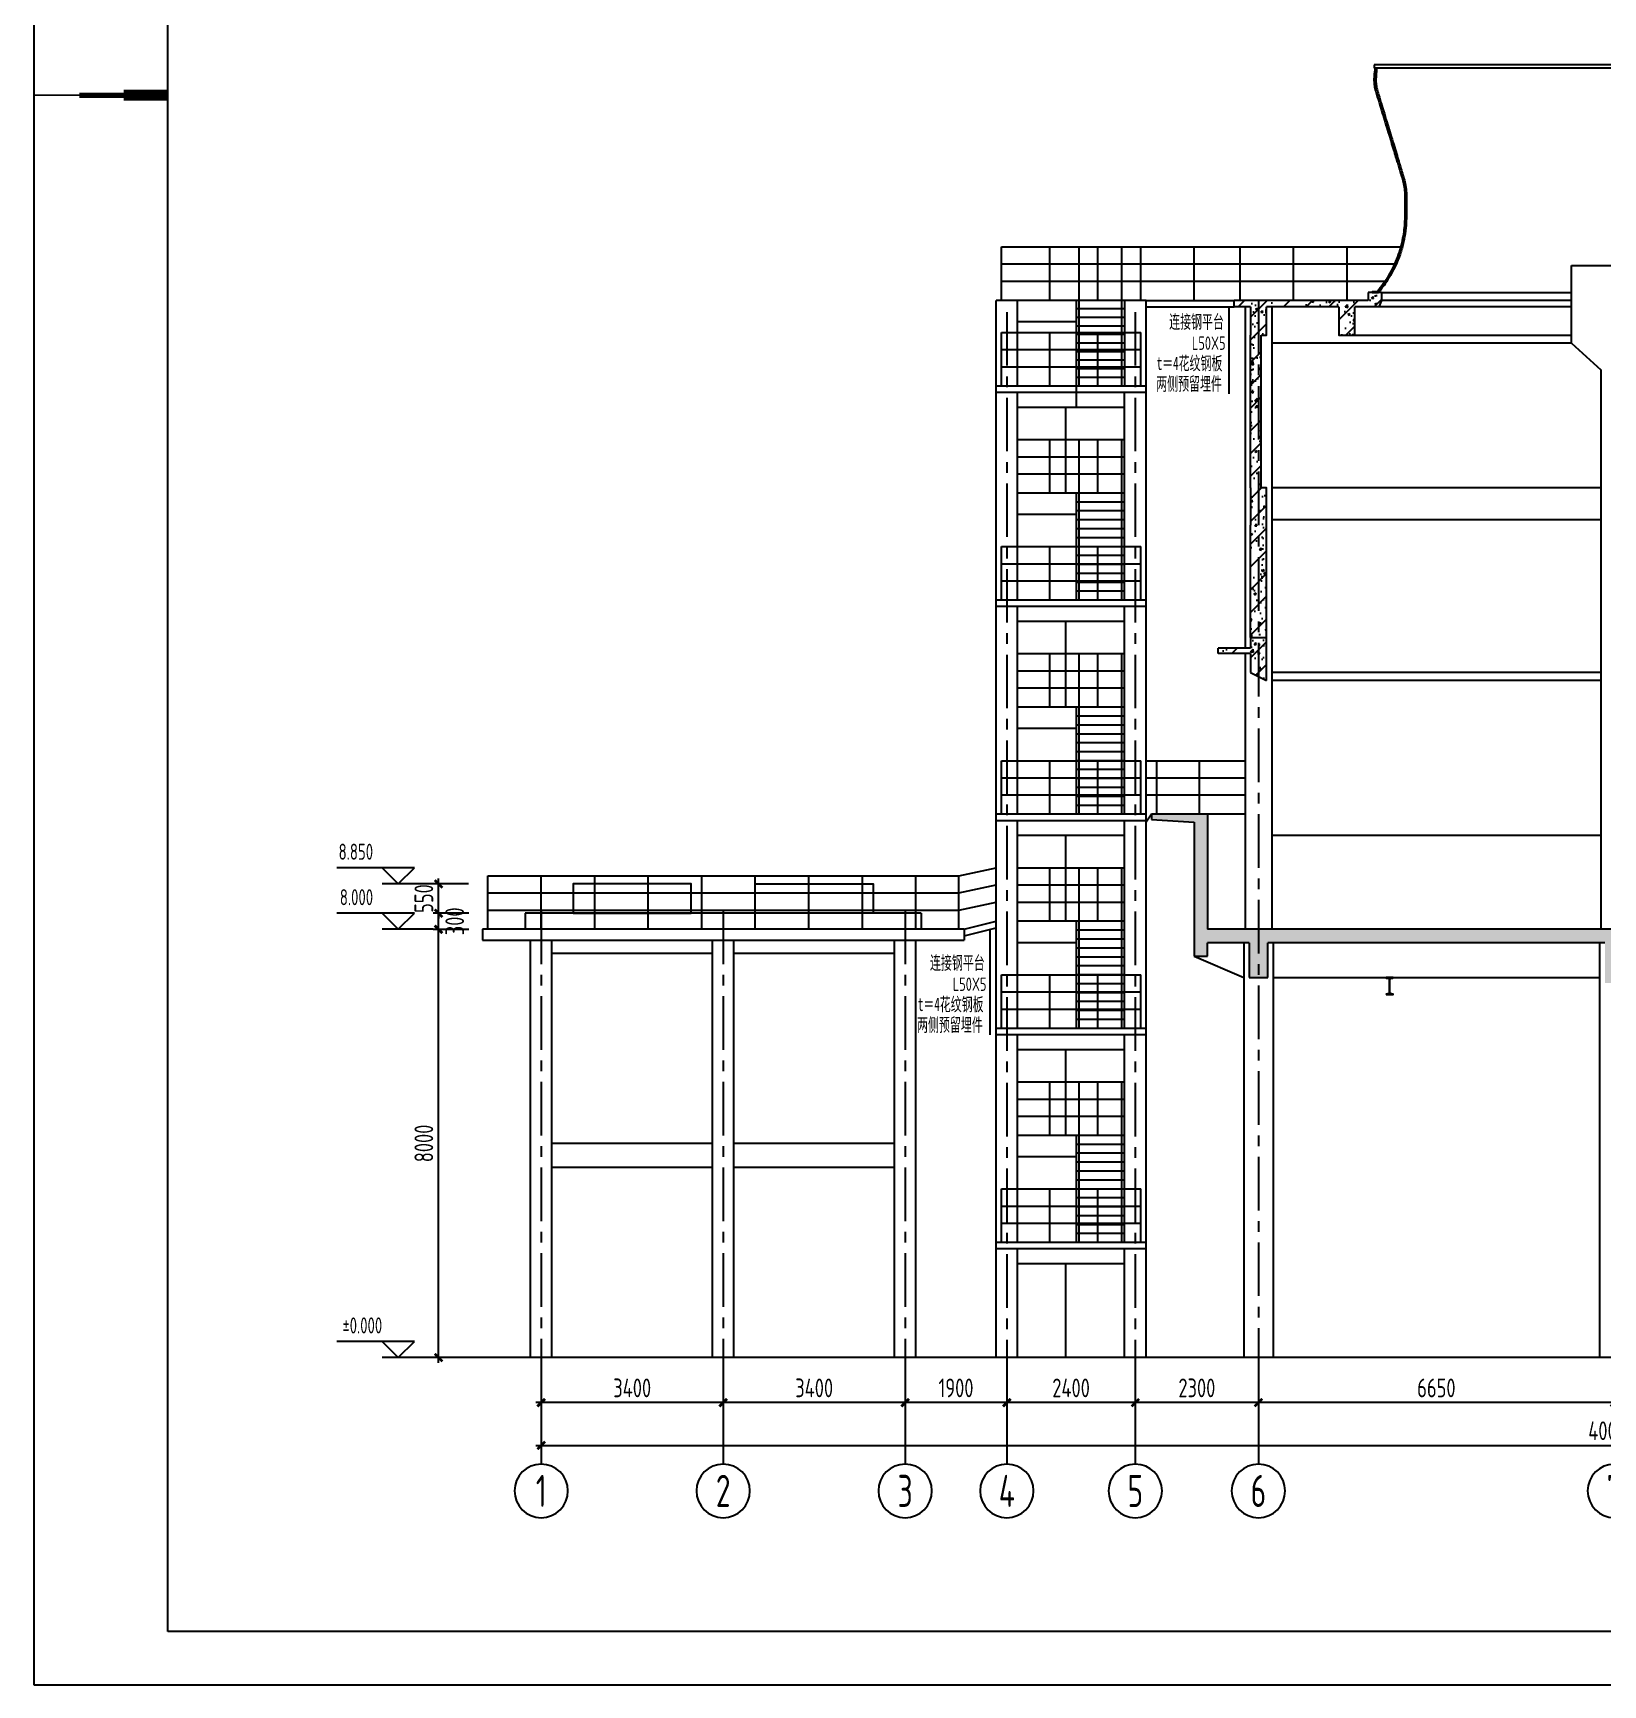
# Model space of a CAD drawing. Extents: x 665703 to 1047784, y -160603 to 92239.
# Drawn here: x 665705 to 695037, y -23307 to 7554 of the extents above; entities that cross this region are included whole.
import ezdxf
from ezdxf.enums import TextEntityAlignment as Align

# ---------------------------------------------------------------- set-up
doc = ezdxf.new("R2010")
doc.units = 0
doc.header["$LTSCALE"] = 800
doc.linetypes.add('CENTER', pattern=[2, 1.25, -0.25, 0.25, -0.25])
doc.layers.get('0').update_dxf_attribs({"linetype": 'CONTINUOUS'})
doc.layers.get('Defpoints').update_dxf_attribs({"linetype": 'CONTINUOUS'})
for name, color, linetype in [('AXIS', 4, 'CENTER'), ('DIM', 2, 'CONTINUOUS'), ('HATCH', 254, 'CONTINUOUS'), ('NUM', 7, 'CONTINUOUS'), ('STEEL', 7, 'CONTINUOUS'), ('TEXT', 7, 'CONTINUOUS'), ('THIN', 7, 'CONTINUOUS'), ('TK', 7, 'CONTINUOUS'), ('中粗', 3, 'CONTINUOUS'), ('粗线', 1, 'CONTINUOUS')]:
    doc.layers.add(name, color=color, linetype=linetype)
doc.styles.add('title1', font='SIMHEI.TTF', dxfattribs={"width": 0.8})
doc.styles.add('TSSD_Axis', font='tssdeng.shx', dxfattribs={"width": 0.7, "bigfont": 'tssdchn.shx'})
doc.styles.add('TSSD_Dimension', font='Tssdeng.shx', dxfattribs={"width": 0.75, "bigfont": 'hztxt.shx'})
doc.styles.add('TSSD_Label', font='Tssdeng.shx', dxfattribs={"width": 0.7, "bigfont": 'hztxt.shx'})
doc.dimstyles.new('TSSD_100_100', dxfattribs={"dimtxt": 350, "dimasz": 100, "dimexe": 100, "dimexo": 250, "dimgap": 100, "dimtad": 1, "dimdec": 0, "dimzin": 0, "dimdsep": 46, "dimtxsty": 'TSSD_Dimension', "dimblk": 'ARCHTICK', "dimcen": 0, "dimdle": 100, "dimclrt": 7, "dimadec": 0, "dimazin": 0, "dimtfac": 1, "dimtdec": 0, "dimtix": 1, "dimtmove": 2, "dimatfit": 3, "dimldrblk": 'ARCHTICK', "dimfxl": 0, "dimtolj": 1, "dimtzin": 0, "dimarcsym": 0})

# ---------------------------------------------------------------- blocks, each defined once
blk = doc.blocks.new('ts_axno')
at = {"color": 0, "linetype": 'ByBlock', "lineweight": -2}
blk.add_circle((0, 0), 0.5, dxfattribs=at)
at = {"color": 0, "linetype": 'ByBlock', "lineweight": -2, "style": 'TSSD_Axis', "width": 0.7}
blk.add_attdef('A', text='', height=0.6, dxfattribs=at).set_placement((0, 0), align=Align.MIDDLE_CENTER)
blk = doc.blocks.new('_ArchTick')
at = {"color": 0, "const_width": 0.5}
blk.add_lwpolyline([(-0.71, -0.71), (0.71, 0.71)], dxfattribs=at)
blk = doc.blocks.new('*D24')
at = {"layer": 'Defpoints', "color": 0, "transparency": 16777216}
for p in [(688600, -17191), (695250, -17191), (688600, -18033)]:
    blk.add_point(p, dxfattribs=at)
at = {"layer": 'DIM', "color": 0, "lineweight": -2, "transparency": 16777216}
for p, q in [((688600, -17441), (688600, -18133)), ((695250, -17441), (695250, -18133)), ((695350, -18033), (688500, -18033))]:
    blk.add_line(p, q, dxfattribs=at)
at = {"layer": 'DIM', "color": 0, "lineweight": -2, "transparency": 16777216, "xscale": 100, "yscale": 100, "zscale": 100, "rotation": 180}
blk.add_blockref('_ArchTick', (688600, -18033), dxfattribs=at)
at = {"layer": 'DIM', "color": 0, "lineweight": -2, "transparency": 16777216, "xscale": 100, "yscale": 100, "zscale": 100}
blk.add_blockref('_ArchTick', (695250, -18033), dxfattribs=at)
at = {"layer": 'DIM', "color": 7, "transparency": 16777216, "insert": (691925, -17758), "char_height": 350, "attachment_point": 5, "style": 'TSSD_Dimension'}
blk.add_mtext('\\A1;6650', dxfattribs=at)
blk = doc.blocks.new('*D25')
at = {"layer": 'Defpoints', "color": 0, "transparency": 16777216}
for p in [(686300, -17191), (688600, -17191), (686300, -18033)]:
    blk.add_point(p, dxfattribs=at)
at = {"layer": 'DIM', "color": 0, "lineweight": -2, "transparency": 16777216}
for p, q in [((686300, -17441), (686300, -18133)), ((688600, -17441), (688600, -18133)), ((688700, -18033), (686200, -18033))]:
    blk.add_line(p, q, dxfattribs=at)
at = {"layer": 'DIM', "color": 0, "lineweight": -2, "transparency": 16777216, "xscale": 100, "yscale": 100, "zscale": 100, "rotation": 180}
blk.add_blockref('_ArchTick', (686300, -18033), dxfattribs=at)
at = {"layer": 'DIM', "color": 0, "lineweight": -2, "transparency": 16777216, "xscale": 100, "yscale": 100, "zscale": 100}
blk.add_blockref('_ArchTick', (688600, -18033), dxfattribs=at)
at = {"layer": 'DIM', "color": 7, "transparency": 16777216, "insert": (687450, -17758), "char_height": 350, "attachment_point": 5, "style": 'TSSD_Dimension'}
blk.add_mtext('\\A1;2300', dxfattribs=at)
blk = doc.blocks.new('*D26')
at = {"layer": 'Defpoints', "color": 0, "transparency": 16777216}
for p in [(683900, -17191), (686300, -17191), (683900, -18033)]:
    blk.add_point(p, dxfattribs=at)
at = {"layer": 'DIM', "color": 0, "lineweight": -2, "transparency": 16777216}
for p, q in [((683900, -17441), (683900, -18133)), ((686300, -17441), (686300, -18133)), ((686400, -18033), (683800, -18033))]:
    blk.add_line(p, q, dxfattribs=at)
at = {"layer": 'DIM', "color": 0, "lineweight": -2, "transparency": 16777216, "xscale": 100, "yscale": 100, "zscale": 100, "rotation": 180}
blk.add_blockref('_ArchTick', (683900, -18033), dxfattribs=at)
at = {"layer": 'DIM', "color": 0, "lineweight": -2, "transparency": 16777216, "xscale": 100, "yscale": 100, "zscale": 100}
blk.add_blockref('_ArchTick', (686300, -18033), dxfattribs=at)
at = {"layer": 'DIM', "color": 7, "transparency": 16777216, "insert": (685100, -17758), "char_height": 350, "attachment_point": 5, "style": 'TSSD_Dimension'}
blk.add_mtext('\\A1;2400', dxfattribs=at)
blk = doc.blocks.new('*D27')
at = {"layer": 'Defpoints', "color": 0, "transparency": 16777216}
for p in [(682000, -17191), (683900, -17191), (682000, -18033)]:
    blk.add_point(p, dxfattribs=at)
at = {"layer": 'DIM', "color": 0, "lineweight": -2, "transparency": 16777216}
for p, q in [((682000, -17441), (682000, -18133)), ((683900, -17441), (683900, -18133)), ((684000, -18033), (681900, -18033))]:
    blk.add_line(p, q, dxfattribs=at)
at = {"layer": 'DIM', "color": 0, "lineweight": -2, "transparency": 16777216, "xscale": 100, "yscale": 100, "zscale": 100, "rotation": 180}
blk.add_blockref('_ArchTick', (682000, -18033), dxfattribs=at)
at = {"layer": 'DIM', "color": 0, "lineweight": -2, "transparency": 16777216, "xscale": 100, "yscale": 100, "zscale": 100}
blk.add_blockref('_ArchTick', (683900, -18033), dxfattribs=at)
at = {"layer": 'DIM', "color": 7, "transparency": 16777216, "insert": (682950, -17758), "char_height": 350, "attachment_point": 5, "style": 'TSSD_Dimension'}
blk.add_mtext('\\A1;1900', dxfattribs=at)
blk = doc.blocks.new('*D28')
at = {"layer": 'Defpoints', "color": 0, "transparency": 16777216}
for p in [(678600, -17191), (682000, -17191), (678600, -18033)]:
    blk.add_point(p, dxfattribs=at)
at = {"layer": 'DIM', "color": 0, "lineweight": -2, "transparency": 16777216}
for p, q in [((678600, -17441), (678600, -18133)), ((682000, -17441), (682000, -18133)), ((682100, -18033), (678500, -18033))]:
    blk.add_line(p, q, dxfattribs=at)
at = {"layer": 'DIM', "color": 0, "lineweight": -2, "transparency": 16777216, "xscale": 100, "yscale": 100, "zscale": 100, "rotation": 180}
blk.add_blockref('_ArchTick', (678600, -18033), dxfattribs=at)
at = {"layer": 'DIM', "color": 0, "lineweight": -2, "transparency": 16777216, "xscale": 100, "yscale": 100, "zscale": 100}
blk.add_blockref('_ArchTick', (682000, -18033), dxfattribs=at)
at = {"layer": 'DIM', "color": 7, "transparency": 16777216, "insert": (680300, -17758), "char_height": 350, "attachment_point": 5, "style": 'TSSD_Dimension'}
blk.add_mtext('\\A1;3400', dxfattribs=at)
blk = doc.blocks.new('*D29')
at = {"layer": 'Defpoints', "color": 0, "transparency": 16777216}
for p in [(675200, -17191), (678600, -17191), (675200, -18033)]:
    blk.add_point(p, dxfattribs=at)
at = {"layer": 'DIM', "color": 0, "lineweight": -2, "transparency": 16777216}
for p, q in [((675200, -17441), (675200, -18133)), ((678600, -17441), (678600, -18133)), ((678700, -18033), (675100, -18033))]:
    blk.add_line(p, q, dxfattribs=at)
at = {"layer": 'DIM', "color": 0, "lineweight": -2, "transparency": 16777216, "xscale": 100, "yscale": 100, "zscale": 100, "rotation": 180}
blk.add_blockref('_ArchTick', (675200, -18033), dxfattribs=at)
at = {"layer": 'DIM', "color": 0, "lineweight": -2, "transparency": 16777216, "xscale": 100, "yscale": 100, "zscale": 100}
blk.add_blockref('_ArchTick', (678600, -18033), dxfattribs=at)
at = {"layer": 'DIM', "color": 7, "transparency": 16777216, "insert": (676900, -17758), "char_height": 350, "attachment_point": 5, "style": 'TSSD_Dimension'}
blk.add_mtext('\\A1;3400', dxfattribs=at)
blk = doc.blocks.new('*D30')
at = {"layer": 'Defpoints', "color": 0, "transparency": 16777216}
for p in [(675200, -17191), (715200, -17191), (715200, -18833)]:
    blk.add_point(p, dxfattribs=at)
at = {"layer": 'DIM', "color": 0, "lineweight": -2, "transparency": 16777216}
for p, q in [((675200, -17441), (675200, -18933)), ((715200, -17441), (715200, -18933)), ((675100, -18833), (715300, -18833))]:
    blk.add_line(p, q, dxfattribs=at)
at = {"layer": 'DIM', "color": 0, "lineweight": -2, "transparency": 16777216, "xscale": 100, "yscale": 100, "zscale": 100, "rotation": 180}
blk.add_blockref('_ArchTick', (675200, -18833), dxfattribs=at)
at = {"layer": 'DIM', "color": 0, "lineweight": -2, "transparency": 16777216, "xscale": 100, "yscale": 100, "zscale": 100}
blk.add_blockref('_ArchTick', (715200, -18833), dxfattribs=at)
at = {"layer": 'DIM', "color": 7, "transparency": 16777216, "insert": (695200, -18558), "char_height": 350, "attachment_point": 5, "style": 'TSSD_Dimension'}
blk.add_mtext('\\A1;40000', dxfattribs=at)
blk = doc.blocks.new('*D73')
at = {"layer": 'Defpoints', "color": 0, "transparency": 16777216}
for p in [(673282, -9191), (674100, -9191), (674100, -17191)]:
    blk.add_point(p, dxfattribs=at)
at = {"layer": 'DIM', "color": 0, "lineweight": -2, "transparency": 16777216}
for p, q in [((673850, -9191), (673182, -9191)), ((673282, -17291), (673282, -9091)), ((673850, -17191), (673182, -17191))]:
    blk.add_line(p, q, dxfattribs=at)
at = {"layer": 'DIM', "color": 0, "lineweight": -2, "transparency": 16777216, "xscale": 100, "yscale": 100, "zscale": 100}
for p, rotation in [((673282, -9191), 90), ((673282, -17191), 270)]:
    blk.add_blockref('_ArchTick', p, dxfattribs=dict(at, rotation=rotation))
at = {"layer": 'DIM', "color": 7, "transparency": 16777216, "insert": (673007, -13191), "char_height": 350, "attachment_point": 5, "rotation": 90, "style": 'TSSD_Dimension'}
blk.add_mtext('\\A1;8000', dxfattribs=at)
blk = doc.blocks.new('*D74')
at = {"layer": 'Defpoints', "color": 0, "transparency": 16777216}
for p in [(673282, -8891), (674100, -8891), (674100, -9191)]:
    blk.add_point(p, dxfattribs=at)
at = {"layer": 'DIM', "color": 0, "lineweight": -2, "transparency": 16777216}
for p, q in [((673850, -8891), (673182, -8891)), ((673282, -9291), (673282, -8791)), ((673850, -9191), (673182, -9191))]:
    blk.add_line(p, q, dxfattribs=at)
at = {"layer": 'DIM', "color": 0, "lineweight": -2, "transparency": 16777216, "xscale": 100, "yscale": 100, "zscale": 100}
for p, rotation in [((673282, -8891), 90), ((673282, -9191), 270)]:
    blk.add_blockref('_ArchTick', p, dxfattribs=dict(at, rotation=rotation))
at = {"layer": 'DIM', "color": 7, "transparency": 16777216, "insert": (673583, -9041), "char_height": 350, "attachment_point": 5, "rotation": 90, "style": 'TSSD_Dimension'}
blk.add_mtext('\\A1;300', dxfattribs=at)
blk = doc.blocks.new('*D75')
at = {"layer": 'Defpoints', "color": 0, "transparency": 16777216}
for p in [(673282, -8341), (674094, -8341), (674100, -8891)]:
    blk.add_point(p, dxfattribs=at)
at = {"layer": 'DIM', "color": 0, "lineweight": -2, "transparency": 16777216}
for p, q in [((673282, -8341), (673282, -8241)), ((673844, -8341), (673182, -8341)), ((673282, -8891), (673282, -8341)), ((673850, -8891), (673182, -8891)), ((673282, -8891), (673282, -8991))]:
    blk.add_line(p, q, dxfattribs=at)
at = {"layer": 'DIM', "color": 0, "lineweight": -2, "transparency": 16777216, "xscale": 100, "yscale": 100, "zscale": 100}
for p, rotation in [((673282, -8341), 270), ((673282, -8891), 90)]:
    blk.add_blockref('_ArchTick', p, dxfattribs=dict(at, rotation=rotation))
at = {"layer": 'DIM', "color": 7, "transparency": 16777216, "insert": (673007, -8616), "char_height": 350, "attachment_point": 5, "rotation": 90, "style": 'TSSD_Dimension'}
blk.add_mtext('\\A1;550', dxfattribs=at)

msp = doc.modelspace()

# ---------------------------------------------------------------- hatches: boundary and pattern name
at = {"layer": 'HATCH'}
h = msp.add_hatch(dxfattribs=at)
h.set_pattern_fill('ARMORED', color=256, scale=60, style=0)
h.set_pattern_definition([(50, (680743.73, -35158.9), (430.356, -37.6513), [45, -495]), (355, (680743.73, -35158.9), (-83.251, 451.3153), [36, -396]), (100.4514, (680779.6, -35162.05), (347.1056, 413.6637), [38.244, -420.6853]), (46.1842, (680743.73, -35038.9), (640.3446, -99.3114), [67.5, -742.5]), (96.6356, (680797.1, -35047.2), (560.798, 584.471), [57.366, -631.028]), (351.1842, (680743.7, -35038.9), (560.797, 584.471), [54, -594]), (21, (680803.73, -35068.9), (358.1442, -241.5713), [45, -495]), (326, (680803.73, -35068.9), (145.989, 435.09), [36, -396]), (71.4514, (680833.57, -35089.04), (504.1336, 193.5183), [38.244, -420.6853]), (37.5, (680743.73, -35158.91), (7.2959, 199.7363), [0, -391.2, 0, -402, 0, -397.5]), (7.5, (680743.73, -35158.9), (157.8417, 236.647), [0, -229.2, 0, -382.2, 0, -151.5]), (327.5, (680609.93, -35158.91), (320.29346, -13.5329), [0, -150, 0, -468, 0, -621]), (317.5, (680549.93, -35158.9), (349.9117, 60.063), [0, -195, 0, -310.8, 0, -441]), (45, (680743.73, -35158.9), (-212.132, 212.132), [])])
h.paths.add_polyline_path([(688749.9, -1640.7), (688749.9, -940.7), (688649.9, -940.7), (688649.9, 1909.3), (688749.9, 1909.3), (688749.9, 2439.3), (690099.9, 2439.3), (690099.9, 1909.3), (690399.9, 1909.3), (690399.9, 2439.3), (690849.9, 2439.3), (690899.9, 2559.3), (690899.9, 2709.3), (690649.9, 2709.3), (690649.9, 2559.3), (688149.9, 2559.3), (688149.9, 2439.3), (688449.9, 2439.3), (688449.9, 1909.3), (688449.9, -940.7), (688449.9, -1640.7), (688449.9, -3740.7), (688449.9, -3940.7), (687849.9, -3940.7), (687849.9, -4040.7), (688449.9, -4040.7), (688449.9, -4390.7), (688749.9, -4540.7), (688749.9, -3740.7)])
h = msp.add_hatch(dxfattribs=at)
h.set_pattern_fill('ARMORED', color=256, scale=100, style=0)
h.set_pattern_definition([(50, (680743.73, -35158.9), (717.26, -62.752), [75, -825]), (355, (680743.7, -35158.9), (-138.751, 752.192), [60, -660]), (100.4514, (680803.5, -35164.14), (578.509, 689.44), [63.74, -701.142]), (46.1842, (680743.7, -34958.9), (1067.241, -165.519), [112.5, -1237.5]), (96.6356, (680832.7, -34972.7), (934.663, 974.118), [95.61, -1051.713]), (351.1842, (680743.7, -34958.9), (934.662, 974.119), [90, -990]), (21, (680843.73, -35008.9), (596.907, -402.619), [75, -825]), (326, (680843.7, -35008.9), (243.315, 725.15), [60, -660]), (71.4514, (680893.5, -35042.46), (840.223, 322.53), [63.74, -701.142]), (37.5, (680743.73, -35158.9), (12.1599, 332.8939), [0, -652, 0, -670, 0, -662.5]), (7.5, (680743.73, -35158.9), (263.0695, 394.4117), [0, -382, 0, -637, 0, -252.5]), (327.5, (680520.73, -35158.9), (533.8224, -22.5549), [0, -250, 0, -780, 0, -1035]), (317.5, (680420.73, -35158.9), (583.186, 100.105), [0, -325, 0, -518, 0, -735]), (45, (680743.73, -35158.9), (-353.5534, 353.5534), [])])
h.paths.add_polyline_path([(702074.9, -9440.7), (708374.9, -9440.7), (708374.9, -10190.7), (708724.9, -10190.7), (708724.9, -9440.7), (715024.9, -9440.7), (715024.9, -10090.7), (715374.9, -10090.7), (715374.9, -9440.7), (716149.9, -9440.7), (716149.9, -9690.7), (716399.9, -9690.7), (716399.9, -7190.7), (717199.9, -7140.7), (717199.9, -7040.7), (716149.9, -7040.7), (716149.9, -9190.7), (687649.9, -9190.7), (687649.9, -7040.7), (686599.9, -7040.7), (686599.9, -7140.7), (687399.9, -7190.7), (687399.9, -9690.7), (687649.9, -9690.7), (687649.9, -9440.7), (688424.9, -9440.7), (688424.9, -10090.7), (688774.9, -10090.7), (688774.9, -9440.7), (695074.9, -9440.7), (695074.9, -10190.7), (695424.9, -10190.7), (695424.9, -9440.7), (701724.9, -9440.7), (701724.9, -10190.7), (702074.9, -10190.7)])

# ---------------------------------------------------------------- linework, layer by layer
at = {"color": 7, "linetype": 'Continuous'}
for p, q in [((690762.9, 6959.3), (690762.9, 6900.3)), ((699736.9, 6959.3), (690762.9, 6959.3)), ((699736.9, 6900.3), (690762.9, 6900.3))]:
    msp.add_line(p, q, dxfattribs=at)
at = {"color": 7, "linetype": 'Continuous', "flags": 128}
for points in [[(690775.7, 6900.3), (690771.9, 6863.4), (690768.2, 6827.4), (690765, 6792.2), (690762.3, 6757.8), (690760.4, 6724.1), (690759.4, 6691.1), (690759.3, 6665.5), (690759.9, 6640.3), (690761.4, 6615.3), (690763.6, 6590.6), (690766.8, 6566), (690770.9, 6541.6), (690776.3, 6515.9), (690782.9, 6490.1), (690790.6, 6464.3), (690798.4, 6438.6), (690806.2, 6413.2), (690821.2, 6364), (690835.9, 6315.8), (690853.1, 6259.6), (690869.9, 6204.6), (690886.3, 6150.9), (690900.6, 6104), (690914.6, 6058), (690928.4, 6013), (690941.8, 5969), (690955, 5925.8), (690967.9, 5883.5), (690983, 5834), (690997.8, 5785.8), (691012.1, 5738.8), (691026.1, 5693.1), (691039.7, 5648.6), (691052.6, 5606), (691065.3, 5564.7), (691077.6, 5524.5), (691089.5, 5485.4), (691101.3, 5446.8), (691112.7, 5409.4), (691123.8, 5373.2), (691134.5, 5338.1), (691144.8, 5304.2), (691154.6, 5272), (691164.1, 5241), (691173.3, 5211.1), (691182.1, 5182.3), (691188.9, 5160), (691195.4, 5138.5), (691201.8, 5117.7), (691207.9, 5097.6), (691214.1, 5077.5), (691222.4, 5050), (691231.2, 5021.3), (691240.4, 4991.2), (691248.9, 4963.5), (691257.6, 4934.8), (691266.7, 4905), (691276.1, 4874.2), (691283.8, 4849.2), (691291.6, 4823.6), (691299.1, 4797.2), (691306.1, 4770), (691312.5, 4741.3), (691318.3, 4711.9), (691323.2, 4681.5), (691327.3, 4650.4), (691330.5, 4618.4), (691332.7, 4585.7), (691333.8, 4552.2), (691334, 4512.3), (691334, 4471.5), (691334, 4429.7), (691334, 4387), (691334, 4343.3), (691334, 4298.7), (691334, 4263.1), (691334, 4226.8), (691334, 4190), (691334, 4152.5), (691333.9, 4114.6), (691333.2, 4076), (691331.8, 4038), (691329.8, 3999.5), (691327, 3960.5), (691323.5, 3921), (691319.2, 3881), (691314.3, 3841.3), (691308.5, 3801.2), (691301.9, 3760.6), (691294.4, 3719.7), (691285.9, 3677.6), (691276.4, 3635.1), (691266, 3592.3), (691254.5, 3549.2), (691242, 3505.8), (691228.5, 3462.1), (691213.9, 3418.2), (691198.2, 3374.3), (691181.4, 3330.1), (691163.5, 3285.8), (691144.3, 3241.5), (691124, 3197.1), (691102.8, 3153.4), (691080.5, 3109.7), (691056.9, 3066.2), (691032.1, 3022.7), (691008.8, 2983.9), (690984.6, 2945.3), (690959.3, 2906.9), (690933, 2868.7), (690905.7, 2830.7), (690877.2, 2792.9), (690847.8, 2755.5), (690817.2, 2718.3)], [(690776, 6900.3), (690772.1, 6863.4), (690768.5, 6827.4), (690765.2, 6792.2), (690762.6, 6757.8), (690760.6, 6724.1), (690759.6, 6691.1), (690759.6, 6665.5), (690760.2, 6640.3), (690761.6, 6615.3), (690763.9, 6590.6), (690767, 6566), (690771.1, 6541.6), (690776.6, 6515.9), (690783.1, 6490.1), (690790.8, 6464.3), (690798.7, 6438.6), (690806.4, 6413.2), (690821.4, 6364), (690836.2, 6315.8), (690853.3, 6259.6), (690870.1, 6204.6), (690886.5, 6150.9), (690900.8, 6104), (690914.9, 6058), (690928.6, 6013), (690942.1, 5969), (690955.3, 5925.8), (690968.2, 5883.5), (690983.3, 5834), (690998, 5785.8), (691012.3, 5738.8), (691026.3, 5693.1), (691039.9, 5648.6), (691052.9, 5606), (691065.5, 5564.7), (691077.8, 5524.5), (691089.7, 5485.4), (691101.5, 5446.8), (691112.9, 5409.4), (691124, 5373.2), (691134.7, 5338.1), (691145.1, 5304.2), (691154.9, 5272), (691164.4, 5241), (691173.5, 5211.1), (691182.3, 5182.3), (691189.1, 5160), (691195.7, 5138.5), (691202, 5117.7), (691208.2, 5097.6), (691214.3, 5077.5), (691222.7, 5050), (691231.4, 5021.3), (691240.6, 4991.2), (691249.1, 4963.5), (691257.9, 4934.8), (691266.9, 4905), (691276.4, 4874.2), (691284, 4849.2), (691291.8, 4823.6), (691299.3, 4797.2), (691306.3, 4770), (691312.8, 4741.3), (691318.5, 4711.9), (691323.5, 4681.5), (691327.6, 4650.4), (691330.7, 4618.4), (691332.9, 4585.7), (691334.1, 4552.2), (691334.2, 4512.3), (691334.2, 4471.5), (691334.2, 4429.7), (691334.2, 4387), (691334.2, 4343.3), (691334.2, 4298.7), (691334.2, 4263.1), (691334.2, 4226.8), (691334.2, 4190), (691334.2, 4152.5), (691334.1, 4114.6), (691333.4, 4076), (691332, 4038), (691330, 3999.5), (691327.2, 3960.5), (691323.7, 3921), (691319.5, 3881), (691314.5, 3841.3), (691308.7, 3801.2), (691302.1, 3760.6), (691294.6, 3719.7), (691286.1, 3677.6), (691276.6, 3635.1), (691266.2, 3592.3), (691254.7, 3549.2), (691242.3, 3505.8), (691228.8, 3462.1), (691214.2, 3418.2), (691198.5, 3374.3), (691181.7, 3330.1), (691163.7, 3285.8), (691144.6, 3241.5), (691124.2, 3197.1), (691103.1, 3153.4), (691080.7, 3109.7), (691057.1, 3066.2), (691032.3, 3022.7), (691009.1, 2983.9), (690984.8, 2945.3), (690959.6, 2906.9), (690933.3, 2868.7), (690905.9, 2830.7), (690877.5, 2792.9), (690848, 2755.5), (690817.5, 2718.3)], [(690812.4, 6900.3), (690808.7, 6864.8), (690805.3, 6830.1), (690802.1, 6796.2), (690799.5, 6763), (690797.5, 6730.4), (690796.4, 6698.4), (690796.1, 6666.9), (690796.7, 6641.9), (690798.1, 6617.3), (690800.2, 6592.8), (690803.2, 6568.5), (690807.1, 6544.2), (690812.1, 6520), (690817.6, 6497.1), (690824.2, 6474.1), (690831.1, 6451.1), (690838, 6428.3), (690844.8, 6405.7), (690859.9, 6355.9), (690874.7, 6307), (690889.2, 6258.9), (690903.5, 6211.6), (690920.2, 6156.4), (690936.6, 6102.3), (690952.6, 6049.4), (690968.3, 5997.5), (690983.6, 5946.8), (690998.7, 5897), (691013.4, 5848.4), (691027.8, 5800.7), (691041.9, 5754), (691055.7, 5708.4), (691069.2, 5663.7), (691082.5, 5620), (691097.7, 5569.7), (691112.5, 5520.8), (691126.9, 5473.2), (691140.9, 5426.8), (691153.5, 5385.1), (691165.8, 5344.4), (691177.8, 5304.9), (691189.4, 5266.4), (691200.7, 5229), (691211.7, 5192.7), (691222.4, 5157.5), (691232.7, 5123.3), (691243.2, 5088.7), (691253.3, 5055.2), (691263, 5023), (691272.5, 4991.6), (691282, 4960.4), (691291.4, 4929.4), (691300.7, 4898.6), (691310, 4867.9), (691319.2, 4837.5), (691328.1, 4807.1), (691336.1, 4776.8), (691343.1, 4746.4), (691350, 4710.6), (691355.7, 4674.9), (691360, 4639.4), (691363, 4604), (691364.7, 4571.5), (691365.4, 4539.2), (691365.4, 4507.2), (691365.4, 4475.4), (691365.4, 4444), (691365.4, 4412.8), (691365.4, 4381.9), (691365.4, 4325.9), (691365.4, 4270.2), (691365.4, 4214.5), (691365.4, 4171.9), (691365.4, 4129.3), (691364.8, 4086.7), (691363.5, 4044.2), (691361.3, 4001.6), (691358.4, 3959.1), (691354.6, 3916.7), (691352.8, 3899.1), (691350.8, 3881.5), (691348.7, 3863.7), (691346.3, 3845.1), (691343.7, 3825.6), (691340.7, 3805), (691337.6, 3784.8), (691334.1, 3763.7), (691330.3, 3741.8), (691326, 3719), (691321.4, 3695.4), (691316.3, 3671), (691310.8, 3645.8), (691304.7, 3619.7), (691298.1, 3592.9), (691291, 3565.3), (691283.4, 3537.5), (691275.2, 3508.9), (691266.4, 3479.7), (691256.9, 3449.7), (691245.9, 3416.6), (691234, 3382.7), (691221.2, 3348.1), (691207.4, 3312.8), (691192.7, 3276.8), (691176.9, 3240.2), (691161.1, 3205.1), (691144.3, 3169.4), (691126.4, 3133.3), (691107.4, 3096.8), (691087.4, 3059.8), (691066.2, 3022.5), (691043.8, 2984.8), (691020.2, 2946.8), (690995.4, 2908.6), (690969.3, 2870.2), (690947.8, 2839.9), (690925.5, 2809.5), (690902.4, 2779.1), (690878.4, 2748.7), (690846.1, 2709.3)]]:
    msp.add_lwpolyline(points, dxfattribs=at)
at = {"linetype": 'Continuous'}
msp.add_lwpolyline([(690817.5, 2718.3), (690724.9, 2718.3), (690724.9, 2709.3), (690846.1, 2709.3)], dxfattribs=at)
at = {"layer": 'AXIS'}
for p, q in [((688599.9, 2559.3), (688599.9, -17190.7)), ((683899.9, 2339.8), (683899.9, -17190.7)), ((686299.9, 2339.8), (686299.9, -17190.7)), ((675199.9, -8841.3), (675199.9, -17190.7)), ((678599.9, -8841.3), (678599.9, -17190.7)), ((681999.9, -8841.3), (681999.9, -17190.7))]:
    msp.add_line(p, q, dxfattribs=at)
at = {"layer": 'HATCH'}
msp.add_lwpolyline([(688449.9, -940.7), (688449.9, -1640.7)], dxfattribs=at)
at = {"layer": 'NUM'}
for p, q in [((675199.9, -17190.7), (675199.9, -19182.1)), ((678599.9, -17190.7), (678599.9, -19182.1)), ((681999.9, -17190.7), (681999.9, -19182.1)), ((683899.9, -17190.7), (683899.9, -19182.1)), ((686299.9, -17190.7), (686299.9, -19182.1)), ((688599.9, -17190.7), (688599.9, -19182.1))]:
    msp.add_line(p, q, dxfattribs=at)
at = {"layer": 'STEEL'}
msp.add_lwpolyline([(690983.9, -10410.7), (691115.9, -10410.7), (691115.9, -10405.6, 0.3666294), (691111, -10399.9), (691065.2, -10392.3, -0.3666294), (691055.6, -10380.9), (691055.6, -10120.4, -0.3666294), (691065.2, -10109.1), (691111, -10101.5, 0.3666294), (691115.9, -10095.7), (691115.9, -10090.7), (690983.9, -10090.7), (690983.9, -10095.7, 0.3666294), (690988.7, -10101.5), (691034.5, -10109.1, -0.3666294), (691044.1, -10120.4), (691044.1, -10380.9, -0.3666294), (691034.5, -10392.3), (690988.7, -10399.9, 0.3666294), (690983.9, -10405.6), (690983.9, -10410.7)], format="xyb", dxfattribs=at)
at = {"layer": 'TEXT'}
for p, q in [((688055.4, 813.6), (688055.4, 2439.3)), ((683587.5, -11163), (683587.5, -9192.5))]:
    msp.add_line(p, q, dxfattribs=at)
at = {"layer": 'THIN'}
for p, q in [((672229.2, -8040.7), (671380.5, -8040.7)), ((672529.2, -8340.7), (672229.2, -8040.7)), ((672829.2, -8040.7), (672229.2, -8040.7)), ((672529.2, -8340.7), (672829.2, -8040.7)), ((673181.7, -8340.7), (672229.2, -8340.7)), ((672529.2, -8340.7), (672529.2, -8340.7)), ((672229.2, -8890.7), (671380.5, -8890.7)), ((672529.2, -9190.7), (672229.2, -8890.7)), ((672829.2, -8890.7), (672229.2, -8890.7)), ((672529.2, -9190.7), (672829.2, -8890.7)), ((673181.7, -9190.7), (672229.2, -9190.7)), ((672529.2, -9190.7), (672529.2, -9190.7)), ((672229.2, -16890.7), (671380.5, -16890.7)), ((672529.2, -17190.7), (672229.2, -16890.7)), ((672829.2, -16890.7), (672229.2, -16890.7)), ((672529.2, -17190.7), (672829.2, -16890.7)), ((673181.7, -17190.7), (672229.2, -17190.7)), ((672479.2, -17190.7), (672479.2, -17190.7))]:
    msp.add_line(p, q, dxfattribs=at)
at = {"layer": 'TK', "color": 2}
for p, q in [((665722.6, 36092.7), (665722.6, -23307.3)), ((668222.6, -22307.3), (668222.6, 35092.7)), ((748822.6, -22307.3), (668222.6, -22307.3)), ((665722.6, -23307.3), (749822.6, -23307.3))]:
    msp.add_line(p, q, dxfattribs=at)
at = {"layer": 'TK'}
for points, const_width in [([(668222.6, 6392.7), (667397.6, 6392.7)], 200), ([(665722.6, 6392.7), (668222.6, 6392.7)], 35), ([(668222.6, 6392.7), (666572.6, 6392.7)], 100)]:
    msp.add_lwpolyline(points, dxfattribs=dict(at, const_width=const_width))
at = {"layer": '中粗'}
for p, q in [((694449.9, 1759.3), (694449.9, 3209.3)), ((694449.9, 3209.3), (696049.9, 3209.3)), ((683699.9, -17190.7), (683699.9, 2559.3)), ((684099.9, 2559.3), (683699.9, 2559.3)), ((686499.9, 2559.3), (683699.9, 2559.3)), ((684099.9, 959.3), (684099.9, 2559.3)), ((685199.9, 559.3), (685199.9, 2559.3)), ((686499.9, 2559.3), (686099.9, 2559.3)), ((686104.3, 959.3), (686104.3, 2559.3)), ((686499.9, -17190.7), (686499.9, 2559.3)), ((686499.9, 2559.3), (688149.9, 2559.3)), ((688149.9, 2439.3), (688149.9, 2559.3)), ((690649.9, 2559.3), (688149.9, 2559.3)), ((690899.9, 2709.3), (690649.9, 2709.3)), ((690649.9, 2709.3), (690649.9, 2559.3)), ((690899.9, 2559.3), (690849.9, 2439.3)), ((690899.9, 2709.3), (690899.9, 2559.3)), ((690899.9, 2709.3), (694449.9, 2709.3)), ((694449.9, 2559.3), (690899.9, 2559.3)), ((686099.9, 2399.3), (685199.9, 2399.3)), ((686099.9, 2239.3), (685199.9, 2239.3)), ((686499.9, 2439.3), (688149.9, 2439.3)), ((688449.9, 2439.3), (688149.9, 2439.3)), ((688349.9, 2439.3), (688349.9, -3940.7)), ((690099.9, 2439.3), (688749.9, 2439.3)), ((688849.9, 2439.3), (688849.9, -9190.7)), ((694449.9, 2439.3), (690399.9, 2439.3)), ((685199.9, 2159.3), (684099.9, 2159.3)), ((686099.9, 2079.3), (685199.9, 2079.3)), ((686099.9, 1919.3), (685199.9, 1919.3)), ((688449.9, -940.7), (688449.9, 1909.3)), ((688649.9, -940.7), (688649.9, 1909.3)), ((690399.9, 1909.3), (694449.9, 1909.3)), ((686099.9, 1759.3), (685199.9, 1759.3)), ((686099.9, 1599.3), (685199.9, 1599.3)), ((694449.9, 1759.3), (688849.9, 1759.3)), ((694449.9, 1759.3), (694999.9, 1259.3)), ((686099.9, 1439.3), (685199.9, 1439.3)), ((686099.9, 1279.3), (685199.9, 1279.3)), ((694999.9, 1259.3), (694999.9, -9190.7)), ((686499.9, 959.3), (683699.9, 959.3)), ((686099.9, 1119.3), (685199.9, 1119.3)), ((686499.9, 839.3), (683699.9, 839.3)), ((684099.9, -3040.7), (684099.9, 839.3)), ((686099.9, -3040.7), (686099.9, 839.3)), ((686099.9, 559.3), (684099.9, 559.3)), ((684999.9, -1040.7), (684999.9, 559.3)), ((686099.9, -1040.7), (684099.9, -1040.7)), ((685199.9, -3040.7), (685199.9, -1040.7)), ((686099.9, -1207.7), (685199.9, -1207.7)), ((694999.9, -940.7), (688849.9, -940.7)), ((685199.9, -1440.7), (684099.9, -1440.7)), ((686099.9, -1374.7), (685199.9, -1374.7)), ((686099.9, -1541.7), (685199.9, -1541.7)), ((694999.9, -1540.7), (688849.9, -1540.7)), ((686099.9, -1708.7), (685199.9, -1708.7)), ((688449.9, -3740.7), (688449.9, -1640.7)), ((688749.9, -3740.7), (688749.9, -1640.7)), ((686099.9, -1875.7), (685199.9, -1875.7)), ((686099.9, -2042.7), (685199.9, -2042.7)), ((686099.9, -2207.7), (685199.9, -2207.7)), ((686099.9, -2374.7), (685199.9, -2374.7)), ((686099.9, -2541.7), (685199.9, -2541.7)), ((686099.9, -2708.7), (685199.9, -2708.7)), ((686499.9, -3040.7), (683699.9, -3040.7)), ((686099.9, -2875.7), (685199.9, -2875.7)), ((686499.9, -3160.7), (683699.9, -3160.7)), ((684099.9, -7040.7), (684099.9, -3160.7)), ((686099.9, -7040.7), (686099.9, -3160.7)), ((686099.9, -3440.7), (684099.9, -3440.7)), ((684999.9, -5040.7), (684999.9, -3440.7)), ((688449.9, -3940.7), (687849.9, -3940.7)), ((687849.9, -4040.7), (687849.9, -3940.7)), ((688449.9, -3740.7), (688449.9, -3940.7)), ((688449.9, -3740.7), (688749.9, -3740.7)), ((688749.9, -4540.7), (688749.9, -3740.7)), ((688449.9, -4040.7), (687849.9, -4040.7)), ((688349.9, -4040.7), (688349.9, -9190.7)), ((688449.9, -4040.7), (688449.9, -4390.7)), ((688449.9, -4390.7), (688749.9, -4540.7)), ((694999.9, -4390.7), (688849.9, -4390.7)), ((694999.9, -4540.7), (688849.9, -4540.7)), ((686099.9, -5040.7), (684099.9, -5040.7)), ((685199.9, -7040.7), (685199.9, -5040.7)), ((686099.9, -5207.7), (685199.9, -5207.7)), ((685199.9, -5440.7), (684099.9, -5440.7)), ((686099.9, -5374.7), (685199.9, -5374.7)), ((686099.9, -5541.7), (685199.9, -5541.7)), ((686099.9, -5708.7), (685199.9, -5708.7)), ((686099.9, -5875.7), (685199.9, -5875.7)), ((686099.9, -6042.7), (685199.9, -6042.7)), ((686099.9, -6207.7), (685199.9, -6207.7)), ((686099.9, -6374.7), (685199.9, -6374.7)), ((686099.9, -6541.7), (685199.9, -6541.7)), ((686099.9, -6708.7), (685199.9, -6708.7)), ((686499.9, -7040.7), (683699.9, -7040.7)), ((686099.9, -6875.7), (685199.9, -6875.7)), ((688349.9, -7040.7), (686599.9, -7040.7)), ((686599.9, -7040.7), (686599.9, -7140.7)), ((688349.9, -7040.7), (687309.7, -7040.7)), ((687649.9, -7040.7), (687649.9, -9190.7)), ((686499.9, -7160.7), (683699.9, -7160.7)), ((684099.9, -11040.7), (684099.9, -7160.7)), ((686099.9, -11040.7), (686099.9, -7160.7)), ((686599.9, -7140.7), (687399.9, -7190.7)), ((687399.9, -7190.7), (687399.9, -9690.7)), ((686099.9, -7440.7), (684099.9, -7440.7)), ((684999.9, -9040.7), (684999.9, -7440.7)), ((694999.9, -7440.7), (688849.9, -7440.7)), ((674899.9, -8890.7), (674899.9, -9190.7)), ((682299.9, -8890.7), (674899.9, -8890.7)), ((682299.9, -8890.7), (682299.9, -9190.7)), ((683099.9, -9190.7), (674099.9, -9190.7)), ((674099.9, -9190.7), (674099.9, -9390.7)), ((683099.9, -9190.7), (683099.9, -9390.7)), ((686099.9, -9040.7), (684099.9, -9040.7)), ((685199.9, -11040.7), (685199.9, -9040.7)), ((686099.9, -9207.7), (685199.9, -9207.7)), ((716149.9, -9190.7), (687649.9, -9190.7)), ((674099.9, -9390.7), (683099.9, -9390.7)), ((674999.9, -17190.7), (674999.9, -9390.7)), ((675399.9, -17190.7), (675399.9, -9390.7)), ((678399.9, -17190.7), (678399.9, -9390.7)), ((678799.9, -17190.7), (678799.9, -9390.7)), ((681799.9, -17190.7), (681799.9, -9390.7)), ((682199.9, -17190.7), (682199.9, -9390.7)), ((685199.9, -9440.7), (684099.9, -9440.7)), ((686099.9, -9374.7), (685199.9, -9374.7)), ((686099.9, -9541.7), (685199.9, -9541.7)), ((687649.9, -9690.7), (687649.9, -9440.7)), ((688424.9, -9440.7), (687649.9, -9440.7)), ((688324.9, -9440.7), (688324.9, -17190.7)), ((688424.9, -9440.7), (688424.9, -10090.7)), ((688774.9, -10090.7), (688774.9, -9440.7)), ((695074.9, -9440.7), (688774.9, -9440.7)), ((688874.9, -9440.7), (688874.9, -17190.7)), ((694974.9, -9440.7), (694974.9, -17190.7)), ((678399.9, -9640.7), (675399.9, -9640.7)), ((681799.9, -9640.7), (678799.9, -9640.7)), ((686099.9, -9708.7), (685199.9, -9708.7)), ((687399.9, -9690.7), (687649.9, -9690.7)), ((687399.9, -9690.7), (688324.9, -10090.7)), ((686099.9, -9875.7), (685199.9, -9875.7)), ((686099.9, -10042.7), (685199.9, -10042.7)), ((688424.9, -10090.7), (688774.9, -10090.7)), ((688874.9, -10090.7), (694974.9, -10090.7)), ((686099.9, -10207.7), (685199.9, -10207.7)), ((686099.9, -10374.7), (685199.9, -10374.7)), ((686099.9, -10541.7), (685199.9, -10541.7)), ((686099.9, -10708.7), (685199.9, -10708.7)), ((686499.9, -11040.7), (683699.9, -11040.7)), ((686099.9, -10875.7), (685199.9, -10875.7)), ((686499.9, -11160.7), (683699.9, -11160.7)), ((684099.9, -15040.7), (684099.9, -11160.7)), ((686099.9, -15040.7), (686099.9, -11160.7)), ((686099.9, -11440.7), (684099.9, -11440.7)), ((684999.9, -13040.7), (684999.9, -11440.7)), ((678399.9, -13190.7), (675399.9, -13190.7)), ((681799.9, -13190.7), (678799.9, -13190.7)), ((686099.9, -13040.7), (684099.9, -13040.7)), ((685199.9, -15040.7), (685199.9, -13040.7)), ((686099.9, -13207.7), (685199.9, -13207.7)), ((685199.9, -13440.7), (684099.9, -13440.7)), ((686099.9, -13374.7), (685199.9, -13374.7)), ((686099.9, -13541.7), (685199.9, -13541.7)), ((678399.9, -13640.7), (675399.9, -13640.7)), ((681799.9, -13640.7), (678799.9, -13640.7)), ((686099.9, -13708.7), (685199.9, -13708.7)), ((686099.9, -13875.7), (685199.9, -13875.7)), ((686099.9, -14042.7), (685199.9, -14042.7)), ((686099.9, -14207.7), (685199.9, -14207.7)), ((686099.9, -14374.7), (685199.9, -14374.7)), ((686099.9, -14541.7), (685199.9, -14541.7)), ((686099.9, -14708.7), (685199.9, -14708.7)), ((686499.9, -15040.7), (683699.9, -15040.7)), ((686099.9, -14875.7), (685199.9, -14875.7)), ((686499.9, -15160.7), (683699.9, -15160.7)), ((684099.9, -17190.7), (684099.9, -15160.7)), ((686099.9, -17190.7), (686099.9, -15160.7)), ((686099.9, -15440.7), (684099.9, -15440.7)), ((684999.9, -17190.7), (684999.9, -15440.7))]:
    msp.add_line(p, q, dxfattribs=at)
for points in [[(688449.9, 2439.3), (688449.9, 1909.3)], [(688649.9, 1909.3), (688749.9, 1909.3), (688749.9, 2439.3)], [(690099.9, 2439.3), (690099.9, 1909.3), (690399.9, 1909.3), (690399.9, 2439.3)], [(688749.9, -1640.7), (688749.9, -940.7), (688649.9, -940.7)]]:
    msp.add_lwpolyline(points, dxfattribs=at)
for points in [[(675799.9, -8890.7), (677999.9, -8890.7), (677999.9, -8340.7), (675799.9, -8340.7)], [(681399.9, -8890.7), (679199.9, -8890.7), (679199.9, -8340.7), (681399.9, -8340.7)]]:
    msp.add_lwpolyline(points, close=True, dxfattribs=at)
at = {"layer": '粗线'}
for p, q in [((683799.9, 2559.3), (683799.9, 3559.3)), ((683799.9, 3559.3), (691257.2, 3559.3)), ((684699.9, 2559.3), (684699.9, 3559.3)), ((685249.9, 959.3), (685249.9, 3559.3)), ((685599.9, 2559.3), (685599.9, 3559.3)), ((686049.9, 959.3), (686049.9, 3559.3)), ((686399.9, 2559.3), (686399.9, 3559.3)), ((687399.9, 2559.3), (687399.9, 3559.3)), ((688258.2, 2559.3), (688258.2, 3559.3)), ((689258.2, 2559.3), (689258.2, 3559.3)), ((690258.2, 2559.3), (690258.2, 3559.3)), ((683799.9, 3239.3), (691143.4, 3239.3)), ((683799.9, 2919.3), (690967.5, 2919.3)), ((683799.9, 959.3), (683799.9, 1959.3)), ((683799.9, 1959.3), (686399.9, 1959.3)), ((684699.9, 959.3), (684699.9, 1959.3)), ((685599.9, 959.3), (685599.9, 1959.3)), ((686399.9, 959.3), (686399.9, 1959.3)), ((683799.9, 1639.3), (686399.9, 1639.3)), ((683799.9, 1319.3), (686399.9, 1319.3)), ((684099.9, -40.7), (686099.9, -40.7)), ((684699.9, -1040.7), (684699.9, -40.7)), ((685249.9, -3040.7), (685249.9, -40.7)), ((685599.9, -1040.7), (685599.9, -40.7)), ((686049.9, -3040.7), (686049.9, -40.7)), ((684099.9, -360.7), (686099.9, -360.7)), ((684099.9, -680.7), (686099.9, -680.7)), ((683799.9, -3040.7), (683799.9, -2040.7)), ((683799.9, -2040.7), (686399.9, -2040.7)), ((683799.9, -3040.7), (683799.9, -2040.7)), ((683799.9, -2040.7), (686399.9, -2040.7)), ((684699.9, -3040.7), (684699.9, -2040.7)), ((684699.9, -3040.7), (684699.9, -2040.7)), ((685599.9, -3040.7), (685599.9, -2040.7)), ((685599.9, -3040.7), (685599.9, -2040.7)), ((686399.9, -3040.7), (686399.9, -2040.7)), ((686399.9, -3040.7), (686399.9, -2040.7)), ((683799.9, -2360.7), (686399.9, -2360.7)), ((683799.9, -2360.7), (686399.9, -2360.7)), ((683799.9, -2680.7), (686399.9, -2680.7)), ((683799.9, -2680.7), (686399.9, -2680.7)), ((684099.9, -4040.7), (686099.9, -4040.7)), ((684699.9, -5040.7), (684699.9, -4040.7)), ((685249.9, -7040.7), (685249.9, -4040.7)), ((685599.9, -5040.7), (685599.9, -4040.7)), ((686049.9, -7040.7), (686049.9, -4040.7)), ((684099.9, -4360.7), (686099.9, -4360.7)), ((684099.9, -4680.7), (686099.9, -4680.7)), ((683799.9, -7040.7), (683799.9, -6040.7)), ((683799.9, -6040.7), (686399.9, -6040.7)), ((683799.9, -7040.7), (683799.9, -6040.7)), ((683799.9, -6040.7), (686399.9, -6040.7)), ((684699.9, -7040.7), (684699.9, -6040.7)), ((684699.9, -7040.7), (684699.9, -6040.7)), ((685599.9, -7040.7), (685599.9, -6040.7)), ((685599.9, -7040.7), (685599.9, -6040.7)), ((686399.9, -7040.7), (686399.9, -6040.7)), ((686399.9, -7040.7), (686399.9, -6040.7)), ((686499.9, -6040.7), (688349.9, -6040.7)), ((686699.9, -7040.7), (686699.9, -6040.7)), ((687499.9, -7040.7), (687499.9, -6040.7)), ((683799.9, -6360.7), (686399.9, -6360.7)), ((683799.9, -6360.7), (686399.9, -6360.7)), ((686499.9, -6360.7), (688349.9, -6360.7)), ((683799.9, -6680.7), (686399.9, -6680.7)), ((683799.9, -6680.7), (686399.9, -6680.7)), ((686499.9, -6680.7), (688349.9, -6680.7)), ((686599.9, -7040.7), (686499.9, -7190.7)), ((674199.9, -9190.7), (674199.9, -8190.7)), ((674199.9, -8190.7), (682999.9, -8190.7)), ((675199.9, -9190.7), (675199.9, -8190.7)), ((676199.9, -9190.7), (676199.9, -8190.7)), ((677199.9, -9190.7), (677199.9, -8190.7)), ((678199.9, -9190.7), (678199.9, -8190.7)), ((679199.9, -9190.7), (679199.9, -8190.7)), ((680199.9, -9190.7), (680199.9, -8190.7)), ((681199.9, -9190.7), (681199.9, -8190.7)), ((682199.9, -9190.7), (682199.9, -8190.7)), ((682999.9, -8190.7), (683699.9, -8040.7)), ((682999.9, -9190.7), (682999.9, -8190.7)), ((684099.9, -8040.7), (686099.9, -8040.7)), ((684699.9, -9040.7), (684699.9, -8040.7)), ((685249.9, -11040.7), (685249.9, -8040.7)), ((685599.9, -9040.7), (685599.9, -8040.7)), ((686049.9, -11040.7), (686049.9, -8040.7)), ((674199.9, -8510.7), (682999.9, -8510.7)), ((682999.9, -8510.7), (683699.9, -8360.7)), ((684099.9, -8360.7), (686099.9, -8360.7)), ((674199.9, -8830.7), (682999.9, -8830.7)), ((682999.9, -8830.7), (683699.9, -8680.7)), ((684099.9, -8680.7), (686099.9, -8680.7)), ((683099.9, -9190.7), (683699.9, -9040.7)), ((683099.9, -9314.4), (683699.9, -9164.4)), ((683799.9, -11040.7), (683799.9, -10040.7)), ((683799.9, -10040.7), (686399.9, -10040.7)), ((683799.9, -11040.7), (683799.9, -10040.7)), ((683799.9, -10040.7), (686399.9, -10040.7)), ((684699.9, -11040.7), (684699.9, -10040.7)), ((684699.9, -11040.7), (684699.9, -10040.7)), ((685599.9, -11040.7), (685599.9, -10040.7)), ((685599.9, -11040.7), (685599.9, -10040.7)), ((686399.9, -11040.7), (686399.9, -10040.7)), ((686399.9, -11040.7), (686399.9, -10040.7)), ((683799.9, -10360.7), (686399.9, -10360.7)), ((683799.9, -10360.7), (686399.9, -10360.7)), ((683799.9, -10680.7), (686399.9, -10680.7)), ((683799.9, -10680.7), (686399.9, -10680.7)), ((684099.9, -12040.7), (686099.9, -12040.7)), ((684699.9, -13040.7), (684699.9, -12040.7)), ((685249.9, -15040.7), (685249.9, -12040.7)), ((685599.9, -13040.7), (685599.9, -12040.7)), ((686049.9, -15040.7), (686049.9, -12040.7)), ((684099.9, -12360.7), (686099.9, -12360.7)), ((684099.9, -12680.7), (686099.9, -12680.7)), ((683799.9, -15040.7), (683799.9, -14040.7)), ((683799.9, -14040.7), (686399.9, -14040.7)), ((684699.9, -15040.7), (684699.9, -14040.7)), ((685599.9, -15040.7), (685599.9, -14040.7)), ((686399.9, -15040.7), (686399.9, -14040.7)), ((683799.9, -14360.7), (686399.9, -14360.7)), ((683799.9, -14680.7), (686399.9, -14680.7)), ((718062.3, -17190.7), (673164.9, -17190.7))]:
    msp.add_line(p, q, dxfattribs=at)

# ---------------------------------------------------------------- block references
at = {"layer": 'NUM'}
ref = msp.add_blockref('ts_axno', (675199.9, -19682.1), dxfattribs=dict(at, xscale=-1000, yscale=1000, zscale=1000, rotation=180))
ref.add_attrib('1', '1', dxfattribs={"height": 600, "style": 'TSSD_Axis', "width": 0.7}).set_placement((675199.9, -19682.1), align=Align.MIDDLE_CENTER)
ref = msp.add_blockref('ts_axno', (678599.9, -19682.1), dxfattribs=dict(at, xscale=-1000, yscale=1000, zscale=1000, rotation=180))
ref.add_attrib('2', '2', dxfattribs={"height": 600, "style": 'TSSD_Axis', "width": 0.7}).set_placement((678599.9, -19682.1), align=Align.MIDDLE_CENTER)
ref = msp.add_blockref('ts_axno', (681999.9, -19682.1), dxfattribs=dict(at, xscale=-1000, yscale=1000, zscale=1000, rotation=180))
ref.add_attrib('3', '3', dxfattribs={"height": 600, "style": 'TSSD_Axis', "width": 0.7}).set_placement((681999.9, -19682.1), align=Align.MIDDLE_CENTER)
ref = msp.add_blockref('ts_axno', (683899.9, -19682.1), dxfattribs=dict(at, xscale=-1000, yscale=1000, zscale=1000, rotation=180))
ref.add_attrib('4', '4', dxfattribs={"height": 600, "style": 'TSSD_Axis', "width": 0.7}).set_placement((683899.9, -19682.1), align=Align.MIDDLE_CENTER)
ref = msp.add_blockref('ts_axno', (686299.9, -19682.1), dxfattribs=dict(at, xscale=-1000, yscale=1000, zscale=1000, rotation=180))
ref.add_attrib('5', '5', dxfattribs={"height": 600, "style": 'TSSD_Axis', "width": 0.7}).set_placement((686299.9, -19682.1), align=Align.MIDDLE_CENTER)
ref = msp.add_blockref('ts_axno', (688599.9, -19682.1), dxfattribs=dict(at, xscale=-1000, yscale=1000, zscale=1000, rotation=180))
ref.add_attrib('6', '6', dxfattribs={"height": 600, "style": 'TSSD_Axis', "width": 0.7}).set_placement((688599.9, -19682.1), align=Align.MIDDLE_CENTER)
ref = msp.add_blockref('ts_axno', (695249.9, -19682.1), dxfattribs=dict(at, xscale=-1000, yscale=1000, zscale=1000, rotation=180))
ref.add_attrib('7', '7', dxfattribs={"height": 600, "style": 'TSSD_Axis', "width": 0.7}).set_placement((695249.9, -19682.1), align=Align.MIDDLE_CENTER)

# ---------------------------------------------------------------- texts
at = {"layer": 'TEXT', "color": 3}
for s, style, width, p in [('连接钢平台', 'title1', 0.6, (686931.8, 2035.3)), ('L50X5', 'TSSD_Axis', 0.7, (687357.7, 1635.3)), ('t＝4花纹钢板', 'title1', 0.6, (686700.1, 1259.6)), ('两侧预留埋件', 'title1', 0.6, (686690.4, 877.5)), ('连接钢平台', 'title1', 0.6, (682463.9, -9940.7)), ('L50X5', 'TSSD_Axis', 0.7, (682889.8, -10340.7)), ('t＝4花纹钢板', 'title1', 0.6, (682237.7, -10716.3)), ('两侧预留埋件', 'title1', 0.6, (682222.5, -11098.4))]:
    msp.add_text(s, height=250, dxfattribs=dict(at, style=style, width=width)).set_placement(p)
at = {"layer": 'THIN', "style": 'TSSD_Label', "width": 0.7}
for s, p in [('8.850', (672058.9, -7980.7)), ('8.000', (672058.9, -8830.7)), ('±0.000', (672229.2, -16830.7))]:
    msp.add_text(s, height=300, dxfattribs=at).set_placement(p, align=Align.BOTTOM_RIGHT)

# ---------------------------------------------------------------- dimensions: what is measured, and where the dimension line sits
at = {"layer": 'DIM'}
for base, p1, p2, picture, middle in [((673281.7, -8340.7), (674100, -8890.7), (674094.1, -8340.7), '*D75', (673006.7, -8615.7)), ((673281.7, -9190.7), (674099.9, -17190.7), (674099.9, -9190.7), '*D73', (673006.7, -13190.7))]:
    dim = msp.add_linear_dim(base=base, p1=p1, p2=p2, angle=90, dimstyle='TSSD_100_100', dxfattribs=at)
    dim.commit()
    dim.dimension.update_dxf_attribs({"geometry": picture, "text_midpoint": middle})
dim = msp.add_linear_dim(base=(673281.7, -8890.7), p1=(674099.9, -9190.7), p2=(674100, -8890.7), angle=90, dimstyle='TSSD_100_100', dxfattribs=at)
dim.commit()
dim.dimension.update_dxf_attribs({"geometry": '*D74', "text_midpoint": (673583, -9040.7), "dimtype": 160})
for base, p1, p2, picture, middle in [((675199.9, -18033.2), (678599.9, -17190.7), (675199.9, -17190.7), '*D29', (676899.9, -17758.2)), ((715199.9, -18833.2), (675199.9, -17190.7), (715199.9, -17190.7), '*D30', (695199.9, -18558.2)), ((678599.9, -18033.2), (681999.9, -17190.7), (678599.9, -17190.7), '*D28', (680299.9, -17758.2)), ((681999.9, -18033.2), (683899.9, -17190.7), (681999.9, -17190.7), '*D27', (682949.9, -17758.2)), ((683899.9, -18033.2), (686299.9, -17190.7), (683899.9, -17190.7), '*D26', (685099.9, -17758.2)), ((686299.9, -18033.2), (688599.9, -17190.7), (686299.9, -17190.7), '*D25', (687449.9, -17758.2)), ((688599.9, -18033.2), (695249.9, -17190.7), (688599.9, -17190.7), '*D24', (691924.9, -17758.2))]:
    dim = msp.add_linear_dim(base=base, p1=p1, p2=p2, dimstyle='TSSD_100_100', dxfattribs=at)
    dim.commit()
    dim.dimension.update_dxf_attribs({"geometry": picture, "text_midpoint": middle})

doc.saveas('drawing.dxf')
